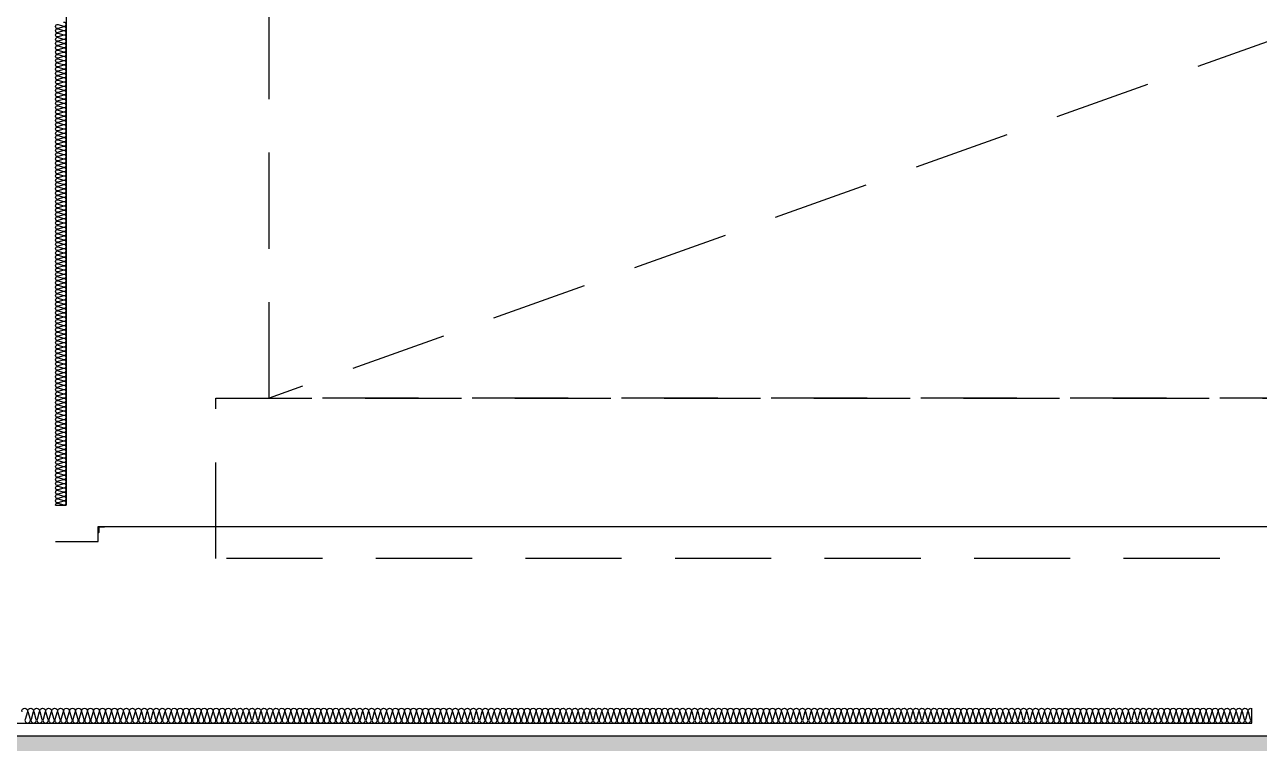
# Model space of a CAD drawing. Header units: millimetres. Extents: x 19868 to 801382, y -4805 to 85279.
# Drawn here: x 301844 to 307623, y 32914 to 36277 of the extents above; entities that cross this region are included whole.
import ezdxf

# ---------------------------------------------------------------- set-up
doc = ezdxf.new("R2010")
doc.units = ezdxf.units.MM
doc.header["$LTSCALE"] = 250
doc.linetypes.add('HID', pattern=[2.8, 1.8, -1])
for name, color, linetype in [('4fin', 4, 'Continuous'), ('A-ELE-8', 8, 'Continuous'), ('A-FIN', 6, 'Continuous'), ('A-FIN-무근', 7, 'Continuous'), ('A-버림CONC', 4, 'Continuous'), ('ISL', 251, 'Continuous'), ('TR', 7, 'Continuous'), ('지반', 254, 'Continuous')]:
    doc.layers.add(name, color=color, linetype=linetype)

# ---------------------------------------------------------------- blocks, each defined once
blk = doc.blocks.new('A$Cfc53eec5')
at = {"layer": 'A-ELE-8', "linetype": 'HID'}
blk.add_line((16100, 4600), (2100, -400), dxfattribs=at)
for points in [[(16100, 4600), (16100, -400), (2100, -400), (2100, 4600)], [(16350, -400), (16350, -1150), (1850, -1150), (1850, -400)]]:
    blk.add_lwpolyline(points, close=True, dxfattribs=at)
blk = doc.blocks.new('A$C1B416526')
at = {"layer": '4fin'}
blk.add_lwpolyline([(-30, 70, 0.164028), (-28.7, 67), (-3, 67), (-3, 41.2, 0.19024), (0, 40), (0, 70)], format="xyb", close=True, dxfattribs=at)
at = {"layer": 'A-FIN-무근'}
for p, q in [((0, 0), (0, 70)), ((200, 0), (0, 0))]:
    blk.add_line(p, q, dxfattribs=at)

msp = doc.modelspace()

# ---------------------------------------------------------------- hatches: boundary and pattern name
at = {"layer": '지반'}
h = msp.add_hatch(dxfattribs=at)
h.set_pattern_fill('EARTH', color=251, scale=70, angle=45)
h.paths.add_polyline_path([(230117.8, 33228.9), (230117.8, 23234.4), (380882.4, 23234.4), (380882.4, 34608.9), (372088.2, 34608.9), (372088.2, 34478.9), (372138.2, 34478.9), (372138.2, 34418.9), (371888.2, 34418.9), (371888.2, 34478.9), (371938.2, 34478.9), (371938.2, 34628.9), (369888.2, 34628.9), (369888.2, 33808.9), (369988.2, 33808.9), (369988.2, 33748.9), (369018.2, 33748.9), (369018.2, 33808.9), (369118.2, 33808.9), (369118.2, 34448.9), (368478.2, 34448.9), (368298.2, 34268.9), (366478.2, 34268.9), (366298.2, 34448.9), (365558.2, 34448.9), (365558.2, 33808.9), (365658.2, 33808.9), (365658.2, 33748.9), (364718.2, 33748.9), (364718.2, 33808.9), (364818.2, 33808.9), (364818.2, 34248.9), (359718.2, 34248.9), (359648.2, 34318.9), (332888.2, 34318.9), (332888.2, 33878.9), (332988.2, 33878.9), (332988.2, 33818.9), (332188.2, 33818.9), (332188.2, 33878.9), (332288.2, 33878.9), (332288.2, 34518.9), (331358.2, 34518.9), (331178.2, 34338.9), (329598.2, 34338.9), (329418.2, 34518.9), (328588.2, 34518.9), (328588.2, 33878.9), (328688.2, 33878.9), (328688.2, 33818.9), (327888.2, 33818.9), (327888.2, 33078.9), (327988.2, 33078.9), (327988.2, 33018.9), (327388.2, 33018.9), (327388.2, 33078.9), (327488.2, 33078.9), (327488.2, 33418.9), (324988.2, 33418.9), (324988.2, 32878.9), (325088.2, 32878.9), (325088.2, 32818.9), (324288.2, 32818.9), (324288.2, 32878.9), (324388.2, 32878.9), (324388.2, 33418.9), (320338.2, 33418.9), (319938.2, 33018.9), (307728.2, 33018.9), (307658.2, 32948.9), (300918.2, 32948.9), (300918.2, 33008.9), (301018.2, 33008.9), (301018.2, 33848.9), (301618.2, 33848.9), (301618.2, 34398.9), (298258.2, 34398.9), (298258.2, 33808.9), (298358.2, 33808.9), (298358.2, 33748.9), (297388.2, 33748.9), (297388.2, 33808.9), (297488.2, 33808.9), (297488.2, 34622.3), (297370.2, 34622.3), (297370.2, 34603.9), (297320.2, 34603.9), (297320.2, 34622.3), (297088.2, 34622.3), (297088.2, 34682.3), (297138.2, 34682.3), (297138.2, 34831.6), (294813.2, 34820.3), (292488.3, 34808.9), (280638.2, 34568.9), (268788.2, 34328.9), (245888.2, 34228.9), (237788.2, 33228.9)])

# ---------------------------------------------------------------- linework, layer by layer
at = {"layer": 'A-FIN'}
msp.add_line((302188.2, 33928.9), (324588.2, 33928.9), dxfattribs=at)
at = {"layer": 'A-버림CONC'}
msp.add_line((300918.2, 32948.9), (307658.2, 32948.9), dxfattribs=at)
at = {"layer": 'ISL'}
for p in [(302038.2, 41928.9), (301988.2, 34028.9)]:
    msp.add_line(p, (302038.2, 34028.9), dxfattribs=at)
for points in [[(301988.2, 34028.9, -0.00027), (301988.2, 34028.9, -0.509267), (302000.3, 34037.8), (302026.1, 34030.1, 1.372593), (302026.1, 34047.8), (302000.3, 34040.1, -0.509267), (301988.2, 34048.9, -0.509267), (302000.3, 34057.8), (302026.1, 34050.1, 1.372593), (302026.1, 34067.8), (302000.3, 34060.1, -0.509267), (301988.2, 34068.9, -0.509267), (302000.3, 34077.8), (302026.1, 34070.1, 1.372593), (302026.1, 34087.8), (302000.3, 34080.1, -0.509267), (301988.2, 34088.9, -0.509267), (302000.3, 34097.8), (302026.1, 34090.1, 1.372593), (302026.1, 34107.8), (302000.3, 34100.1, -0.509267), (301988.2, 34108.9, -0.509267), (302000.3, 34117.8), (302026.1, 34110.1, 1.372593), (302026.1, 34127.8), (302000.3, 34120.1, -0.509267), (301988.2, 34128.9, -0.509267), (302000.3, 34137.8), (302026.1, 34130.1, 1.372593), (302026.1, 34147.8), (302000.3, 34140.1, -0.509267), (301988.2, 34148.9, -0.509267), (302000.3, 34157.8), (302026.1, 34150.1, 1.372593), (302026.1, 34167.8), (302000.3, 34160.1, -0.509267), (301988.2, 34168.9, -0.509267), (302000.3, 34177.8), (302026.1, 34170.1, 1.372593), (302026.1, 34187.8), (302000.3, 34180.1, -0.509267), (301988.2, 34188.9, -0.509267), (302000.3, 34197.8), (302026.1, 34190.1, 1.372593), (302026.1, 34207.8), (302000.3, 34200.1, -0.509267), (301988.2, 34208.9, -0.509267), (302000.3, 34217.8), (302026.1, 34210.1, 1.372593), (302026.1, 34227.8), (302000.3, 34220.1, -0.509267), (301988.2, 34228.9, -0.509267), (302000.3, 34237.8), (302026.1, 34230.1, 1.372593), (302026.1, 34247.8), (302000.3, 34240.1, -0.509267), (301988.2, 34248.9, -0.509267), (302000.3, 34257.8), (302026.1, 34250.1, 1.372593), (302026.1, 34267.8), (302000.3, 34260.1, -0.509267), (301988.2, 34268.9, -0.509267), (302000.3, 34277.8), (302026.1, 34270.1, 1.372593), (302026.1, 34287.8), (302000.3, 34280.1, -0.509267), (301988.2, 34288.9, -0.509267), (302000.3, 34297.8), (302026.1, 34290.1, 1.372593), (302026.1, 34307.8), (302000.3, 34300.1, -0.509267), (301988.2, 34308.9, -0.509267), (302000.3, 34317.8), (302026.1, 34310.1, 1.372593), (302026.1, 34327.8), (302000.3, 34320.1, -0.509267), (301988.2, 34328.9, -0.509267), (302000.3, 34337.8), (302026.1, 34330.1, 1.372593), (302026.1, 34347.8), (302000.3, 34340.1, -0.509267), (301988.2, 34348.9, -0.509267), (302000.3, 34357.8), (302026.1, 34350.1, 1.372593), (302026.1, 34367.8), (302000.3, 34360.1, -0.509267), (301988.2, 34368.9, -0.509267), (302000.3, 34377.8), (302026.1, 34370.1, 1.372593), (302026.1, 34387.8), (302000.3, 34380.1, -0.509267), (301988.2, 34388.9, -0.509267), (302000.3, 34397.8), (302026.1, 34390.1, 1.372593), (302026.1, 34407.8), (302000.3, 34400.1, -0.509267), (301988.2, 34408.9, -0.509267), (302000.3, 34417.8), (302026.1, 34410.1, 1.372593), (302026.1, 34427.8), (302000.3, 34420.1, -0.509267), (301988.2, 34428.9, -0.509267), (302000.3, 34437.8), (302026.1, 34430.1, 1.372593), (302026.1, 34447.8), (302000.3, 34440.1, -0.509267), (301988.2, 34448.9, -0.509267), (302000.3, 34457.8), (302026.1, 34450.1, 1.372593), (302026.1, 34467.8), (302000.3, 34460.1, -0.509267), (301988.2, 34468.9, -0.509267), (302000.3, 34477.8), (302026.1, 34470.1, 1.372593), (302026.1, 34487.8), (302000.3, 34480.1, -0.509267), (301988.2, 34488.9, -0.509267), (302000.3, 34497.8), (302026.1, 34490.1, 1.372593), (302026.1, 34507.8), (302000.3, 34500.1, -0.509267), (301988.2, 34508.9, -0.509267), (302000.3, 34517.8), (302026.1, 34510.1, 1.372593), (302026.1, 34527.8), (302000.3, 34520.1, -0.509267), (301988.2, 34528.9, -0.509267), (302000.3, 34537.8), (302026.1, 34530.1, 1.372593), (302026.1, 34547.8), (302000.3, 34540.1, -0.509267), (301988.2, 34548.9, -0.509267), (302000.3, 34557.8), (302026.1, 34550.1, 1.372593), (302026.1, 34567.8), (302000.3, 34560.1, -0.509267), (301988.2, 34568.9, -0.509267), (302000.3, 34577.8), (302026.1, 34570.1, 1.372593), (302026.1, 34587.8), (302000.3, 34580.1, -0.509267), (301988.2, 34588.9, -0.509267), (302000.3, 34597.8), (302026.1, 34590.1, 1.372593), (302026.1, 34607.8), (302000.3, 34600.1, -0.509267), (301988.2, 34608.9, -0.509267), (302000.3, 34617.8), (302026.1, 34610.1, 1.372593), (302026.1, 34627.8), (302000.3, 34620.1, -0.509267), (301988.2, 34628.9, -0.509267), (302000.3, 34637.8), (302026.1, 34630.1, 1.372593), (302026.1, 34647.8), (302000.3, 34640.1, -0.509267), (301988.2, 34648.9, -0.509267), (302000.3, 34657.8), (302026.1, 34650.1, 1.372593), (302026.1, 34667.8), (302000.3, 34660.1, -0.509267), (301988.2, 34668.9, -0.509267), (302000.3, 34677.8), (302026.1, 34670.1, 1.372593), (302026.1, 34687.8), (302000.3, 34680.1, -0.509267), (301988.2, 34688.9, -0.509267), (302000.3, 34697.8), (302026.1, 34690.1, 1.372593), (302026.1, 34707.8), (302000.3, 34700.1, -0.509267), (301988.2, 34708.9, -0.509267), (302000.3, 34717.8), (302026.1, 34710.1, 1.372593), (302026.1, 34727.8), (302000.3, 34720.1, -0.509267), (301988.2, 34728.9, -0.509267), (302000.3, 34737.8), (302026.1, 34730.1, 1.372593), (302026.1, 34747.8), (302000.3, 34740.1, -0.509267), (301988.2, 34748.9, -0.509267), (302000.3, 34757.8), (302026.1, 34750.1, 1.372593), (302026.1, 34767.8), (302000.3, 34760.1, -0.509267), (301988.2, 34768.9, -0.509267), (302000.3, 34777.8), (302026.1, 34770.1, 1.372593), (302026.1, 34787.8), (302000.3, 34780.1, -0.509267), (301988.2, 34788.9, -0.509267), (302000.3, 34797.8), (302026.1, 34790.1, 1.372593), (302026.1, 34807.8), (302000.3, 34800.1, -0.509267), (301988.2, 34808.9, -0.509267), (302000.3, 34817.8), (302026.1, 34810.1, 1.372593), (302026.1, 34827.8), (302000.3, 34820.1, -0.509267), (301988.2, 34828.9, -0.509267), (302000.3, 34837.8), (302026.1, 34830.1, 1.372593), (302026.1, 34847.8), (302000.3, 34840.1, -0.509267), (301988.2, 34848.9, -0.509267), (302000.3, 34857.8), (302026.1, 34850.1, 1.372593), (302026.1, 34867.8), (302000.3, 34860.1, -0.509267), (301988.2, 34868.9, -0.509267), (302000.3, 34877.8), (302026.1, 34870.1, 1.372593), (302026.1, 34887.8), (302000.3, 34880.1, -0.509267), (301988.2, 34888.9, -0.509267), (302000.3, 34897.8), (302026.1, 34890.1, 1.372593), (302026.1, 34907.8), (302000.3, 34900.1, -0.509267), (301988.2, 34908.9, -0.509267), (302000.3, 34917.8), (302026.1, 34910.1, 1.372593), (302026.1, 34927.8), (302000.3, 34920.1, -0.509267), (301988.2, 34928.9, -0.509267), (302000.3, 34937.8), (302026.1, 34930.1, 1.372593), (302026.1, 34947.8), (302000.3, 34940.1, -0.509267), (301988.2, 34948.9, -0.509267), (302000.3, 34957.8), (302026.1, 34950.1, 1.372593), (302026.1, 34967.8), (302000.3, 34960.1, -0.509267), (301988.2, 34968.9, -0.509267), (302000.3, 34977.8), (302026.1, 34970.1, 1.372593), (302026.1, 34987.8), (302000.3, 34980.1, -0.509267), (301988.2, 34988.9, -0.509267), (302000.3, 34997.8), (302026.1, 34990.1, 1.372593), (302026.1, 35007.8), (302000.3, 35000.1, -0.509267), (301988.2, 35008.9, -0.509267), (302000.3, 35017.8), (302026.1, 35010.1, 1.372593), (302026.1, 35027.8), (302000.3, 35020.1, -0.509267), (301988.2, 35028.9, -0.509267), (302000.3, 35037.8), (302026.1, 35030.1, 1.372593), (302026.1, 35047.8), (302000.3, 35040.1, -0.509267), (301988.2, 35048.9, -0.509267), (302000.3, 35057.8), (302026.1, 35050.1, 1.372593), (302026.1, 35067.8), (302000.3, 35060.1, -0.509267), (301988.2, 35068.9, -0.509267), (302000.3, 35077.8), (302026.1, 35070.1, 1.372593), (302026.1, 35087.8), (302000.3, 35080.1, -0.509267), (301988.2, 35088.9, -0.509267), (302000.3, 35097.8), (302026.1, 35090.1, 1.372593), (302026.1, 35107.8), (302000.3, 35100.1, -0.509267), (301988.2, 35108.9, -0.509267), (302000.3, 35117.8), (302026.1, 35110.1, 1.372593), (302026.1, 35127.8), (302000.3, 35120.1, -0.509267), (301988.2, 35128.9, -0.509267), (302000.3, 35137.8), (302026.1, 35130.1, 1.372593), (302026.1, 35147.8), (302000.3, 35140.1, -0.509267), (301988.2, 35148.9, -0.509267), (302000.3, 35157.8), (302026.1, 35150.1, 1.372593), (302026.1, 35167.8), (302000.3, 35160.1, -0.509267), (301988.2, 35168.9, -0.509267), (302000.3, 35177.8), (302026.1, 35170.1, 1.372593), (302026.1, 35187.8), (302000.3, 35180.1, -0.509267), (301988.2, 35188.9, -0.509267), (302000.3, 35197.8), (302026.1, 35190.1, 1.372593), (302026.1, 35207.8), (302000.3, 35200.1, -0.509267), (301988.2, 35208.9, -0.509267), (302000.3, 35217.8), (302026.1, 35210.1, 1.372593), (302026.1, 35227.8), (302000.3, 35220.1, -0.509267), (301988.2, 35228.9, -0.509267), (302000.3, 35237.8), (302026.1, 35230.1, 1.372593), (302026.1, 35247.8), (302000.3, 35240.1, -0.509267), (301988.2, 35248.9, -0.509267), (302000.3, 35257.8), (302026.1, 35250.1, 1.372593), (302026.1, 35267.8), (302000.3, 35260.1, -0.509267), (301988.2, 35268.9, -0.509267), (302000.3, 35277.8), (302026.1, 35270.1, 1.372593), (302026.1, 35287.8), (302000.3, 35280.1, -0.509267), (301988.2, 35288.9, -0.509267), (302000.3, 35297.8), (302026.1, 35290.1, 1.372593), (302026.1, 35307.8), (302000.3, 35300.1, -0.509267), (301988.2, 35308.9, -0.509267), (302000.3, 35317.8), (302026.1, 35310.1, 1.372593), (302026.1, 35327.8), (302000.3, 35320.1, -0.509267), (301988.2, 35328.9, -0.509267), (302000.3, 35337.8), (302026.1, 35330.1, 1.372593), (302026.1, 35347.8), (302000.3, 35340.1, -0.509267), (301988.2, 35348.9, -0.509267), (302000.3, 35357.8), (302026.1, 35350.1, 1.372593), (302026.1, 35367.8), (302000.3, 35360.1, -0.509267), (301988.2, 35368.9, -0.509267), (302000.3, 35377.8), (302026.1, 35370.1, 1.372593), (302026.1, 35387.8), (302000.3, 35380.1, -0.509267), (301988.2, 35388.9, -0.509267), (302000.3, 35397.8), (302026.1, 35390.1, 1.372593), (302026.1, 35407.8), (302000.3, 35400.1, -0.509267), (301988.2, 35408.9, -0.509267), (302000.3, 35417.8), (302026.1, 35410.1, 1.372593), (302026.1, 35427.8), (302000.3, 35420.1, -0.509267), (301988.2, 35428.9, -0.509267), (302000.3, 35437.8), (302026.1, 35430.1, 1.372593), (302026.1, 35447.8), (302000.3, 35440.1, -0.509267), (301988.2, 35448.9, -0.509267), (302000.3, 35457.8), (302026.1, 35450.1, 1.372593), (302026.1, 35467.8), (302000.3, 35460.1, -0.509267), (301988.2, 35468.9, -0.509267), (302000.3, 35477.8), (302026.1, 35470.1, 1.372593), (302026.1, 35487.8), (302000.3, 35480.1, -0.509267), (301988.2, 35488.9, -0.509267), (302000.3, 35497.8), (302026.1, 35490.1, 1.372593), (302026.1, 35507.8), (302000.3, 35500.1, -0.509267), (301988.2, 35508.9, -0.509267), (302000.3, 35517.8), (302026.1, 35510.1, 1.372593), (302026.1, 35527.8), (302000.3, 35520.1, -0.509267), (301988.2, 35528.9, -0.509267), (302000.3, 35537.8), (302026.1, 35530.1, 1.372593), (302026.1, 35547.8), (302000.3, 35540.1, -0.509267), (301988.2, 35548.9, -0.509267), (302000.3, 35557.8), (302026.1, 35550.1, 1.372593), (302026.1, 35567.8), (302000.3, 35560.1, -0.509267), (301988.2, 35568.9, -0.509267), (302000.3, 35577.8), (302026.1, 35570.1, 1.372593), (302026.1, 35587.8), (302000.3, 35580.1, -0.509267), (301988.2, 35588.9, -0.509267), (302000.3, 35597.8), (302026.1, 35590.1, 1.372593), (302026.1, 35607.8), (302000.3, 35600.1, -0.509267), (301988.2, 35608.9, -0.509267), (302000.3, 35617.8), (302026.1, 35610.1, 1.372593), (302026.1, 35627.8), (302000.3, 35620.1, -0.509267), (301988.2, 35628.9, -0.509267), (302000.3, 35637.8), (302026.1, 35630.1, 1.372593), (302026.1, 35647.8), (302000.3, 35640.1, -0.509267), (301988.2, 35648.9, -0.509267), (302000.3, 35657.8), (302026.1, 35650.1, 1.372593), (302026.1, 35667.8), (302000.3, 35660.1, -0.509267), (301988.2, 35668.9, -0.509267), (302000.3, 35677.8), (302026.1, 35670.1, 1.372593), (302026.1, 35687.8), (302000.3, 35680.1, -0.509267), (301988.2, 35688.9, -0.509267), (302000.3, 35697.8), (302026.1, 35690.1, 1.372593), (302026.1, 35707.8), (302000.3, 35700.1, -0.509267), (301988.2, 35708.9, -0.509267), (302000.3, 35717.8), (302026.1, 35710.1, 1.372593), (302026.1, 35727.8), (302000.3, 35720.1, -0.509267), (301988.2, 35728.9, -0.509267), (302000.3, 35737.8), (302026.1, 35730.1, 1.372593), (302026.1, 35747.8), (302000.3, 35740.1, -0.509267), (301988.2, 35748.9, -0.509267), (302000.3, 35757.8), (302026.1, 35750.1, 1.372593), (302026.1, 35767.8), (302000.3, 35760.1, -0.509267), (301988.2, 35768.9, -0.509267), (302000.3, 35777.8), (302026.1, 35770.1, 1.372593), (302026.1, 35787.8), (302000.3, 35780.1, -0.509267), (301988.2, 35788.9, -0.509267), (302000.3, 35797.8), (302026.1, 35790.1, 1.372593), (302026.1, 35807.8), (302000.3, 35800.1, -0.509267), (301988.2, 35808.9, -0.509267), (302000.3, 35817.8), (302026.1, 35810.1, 1.372593), (302026.1, 35827.8), (302000.3, 35820.1, -0.509267), (301988.2, 35828.9, -0.509267), (302000.3, 35837.8), (302026.1, 35830.1, 1.372593), (302026.1, 35847.8), (302000.3, 35840.1, -0.509267), (301988.2, 35848.9, -0.509267), (302000.3, 35857.8), (302026.1, 35850.1, 1.372593), (302026.1, 35867.8), (302000.3, 35860.1, -0.509267), (301988.2, 35868.9, -0.509267), (302000.3, 35877.8), (302026.1, 35870.1, 1.372593), (302026.1, 35887.8), (302000.3, 35880.1, -0.509267), (301988.2, 35888.9, -0.509267), (302000.3, 35897.8), (302026.1, 35890.1, 1.372593), (302026.1, 35907.8), (302000.3, 35900.1, -0.509267), (301988.2, 35908.9, -0.509267), (302000.3, 35917.8), (302026.1, 35910.1, 1.372593), (302026.1, 35927.8), (302000.3, 35920.1, -0.509267), (301988.2, 35928.9, -0.509267), (302000.3, 35937.8), (302026.1, 35930.1, 1.372593), (302026.1, 35947.8), (302000.3, 35940.1, -0.509267), (301988.2, 35948.9, -0.509267), (302000.3, 35957.8), (302026.1, 35950.1, 1.372593), (302026.1, 35967.8), (302000.3, 35960.1, -0.509267), (301988.2, 35968.9, -0.509267), (302000.3, 35977.8), (302026.1, 35970.1, 1.372593), (302026.1, 35987.8), (302000.3, 35980.1, -0.509267), (301988.2, 35988.9, -0.509267), (302000.3, 35997.8), (302026.1, 35990.1, 1.372593), (302026.1, 36007.8), (302000.3, 36000.1, -0.509267), (301988.2, 36008.9, -0.509267), (302000.3, 36017.8), (302026.1, 36010.1, 1.372593), (302026.1, 36027.8), (302000.3, 36020.1, -0.509267), (301988.2, 36028.9, -0.509267), (302000.3, 36037.8), (302026.1, 36030.1, 1.372593), (302026.1, 36047.8), (302000.3, 36040.1, -0.509267), (301988.2, 36048.9, -0.509267), (302000.3, 36057.8), (302026.1, 36050.1, 1.372593), (302026.1, 36067.8), (302000.3, 36060.1, -0.509267), (301988.2, 36068.9, -0.509267), (302000.3, 36077.8), (302026.1, 36070.1, 1.372593), (302026.1, 36087.8), (302000.3, 36080.1, -0.509267), (301988.2, 36088.9, -0.509267), (302000.3, 36097.8), (302026.1, 36090.1, 1.372593), (302026.1, 36107.8), (302000.3, 36100.1, -0.509267), (301988.2, 36108.9, -0.509267), (302000.3, 36117.8), (302026.1, 36110.1, 1.372593), (302026.1, 36127.8), (302000.3, 36120.1, -0.509267), (301988.2, 36128.9, -0.509267), (302000.3, 36137.8), (302026.1, 36130.1, 1.372593), (302026.1, 36147.8), (302000.3, 36140.1, -0.509267), (301988.2, 36148.9, -0.509267), (302000.3, 36157.8), (302026.1, 36150.1, 1.372593), (302026.1, 36167.8), (302000.3, 36160.1, -0.509267), (301988.2, 36168.9, -0.509267), (302000.3, 36177.8), (302026.1, 36170.1, 1.372593), (302026.1, 36187.8), (302000.3, 36180.1, -0.509267), (301988.2, 36188.9, -0.509267), (302000.3, 36197.8), (302026.1, 36190.1, 1.372593), (302026.1, 36207.8), (302000.3, 36200.1, -0.509267), (301988.2, 36208.9, -0.509267), (302000.3, 36217.8), (302026.1, 36210.1, 1.372593), (302026.1, 36227.8), (302000.3, 36220.1, -0.509267), (301988.2, 36228.9, -0.509267), (302000.3, 36237.8), (302026.1, 36230.1, 1.372593), (302026.1, 36247.8), (302000.3, 36240.1, -0.509267), (301988.2, 36248.9, -0.509267), (302000.3, 36257.8), (302026.1, 36250.1, 1.372593), (302026.1, 36267.8), (302000.3, 36260.1, -0.509267), (301988.2, 36268.9, -0.509267), (302000.3, 36277.8), (302026.1, 36270.1, 1.372593), (302026.1, 36287.8)], [(301831.9, 33062, -0.509267), (301844.2, 33078.9, -0.509267), (301856.6, 33062), (301845.9, 33025.9, 1.372593), (301870.6, 33025.9), (301859.9, 33062, -0.509267), (301872.2, 33078.9, -0.509267), (301884.6, 33062), (301873.9, 33025.9, 1.372593), (301898.6, 33025.9), (301887.9, 33062, -0.509267), (301900.2, 33078.9, -0.509267), (301912.6, 33062), (301901.9, 33025.9, 1.372593), (301926.6, 33025.9), (301915.9, 33062, -0.509267), (301928.2, 33078.9, -0.509267), (301940.6, 33062), (301929.9, 33025.9, 1.372593), (301954.6, 33025.9), (301943.9, 33062, -0.509267), (301956.2, 33078.9, -0.509267), (301968.6, 33062), (301957.9, 33025.9, 1.372593), (301982.6, 33025.9), (301971.9, 33062, -0.509267), (301984.2, 33078.9, -0.509267), (301996.6, 33062), (301985.9, 33025.9, 1.372593), (302010.6, 33025.9), (301999.9, 33062, -0.509267), (302012.2, 33078.9, -0.509267), (302024.6, 33062), (302013.9, 33025.9, 1.372593), (302038.6, 33025.9), (302027.9, 33062, -0.509267), (302040.2, 33078.9, -0.509267), (302052.6, 33062), (302041.9, 33025.9, 1.372593), (302066.6, 33025.9), (302055.9, 33062, -0.509267), (302068.2, 33078.9, -0.509267), (302080.6, 33062), (302069.9, 33025.9, 1.372593), (302094.6, 33025.9), (302083.9, 33062, -0.509267), (302096.2, 33078.9, -0.509267), (302108.6, 33062), (302097.9, 33025.9, 1.372593), (302122.6, 33025.9), (302111.9, 33062, -0.509267), (302124.2, 33078.9, -0.509267), (302136.6, 33062), (302125.9, 33025.9, 1.372593), (302150.6, 33025.9), (302139.9, 33062, -0.509267), (302152.2, 33078.9, -0.509267), (302164.6, 33062), (302153.9, 33025.9, 1.372593), (302178.6, 33025.9), (302167.9, 33062, -0.509267), (302180.2, 33078.9, -0.509267), (302192.6, 33062), (302181.9, 33025.9, 1.372593), (302206.6, 33025.9), (302195.9, 33062, -0.509267), (302208.2, 33078.9, -0.509267), (302220.6, 33062), (302209.9, 33025.9, 1.372593), (302234.6, 33025.9), (302223.9, 33062, -0.509267), (302236.2, 33078.9, -0.509267), (302248.6, 33062), (302237.9, 33025.9, 1.372593), (302262.6, 33025.9), (302251.9, 33062, -0.509267), (302264.2, 33078.9, -0.509267), (302276.6, 33062), (302265.9, 33025.9, 1.372593), (302290.6, 33025.9), (302279.9, 33062, -0.509267), (302292.2, 33078.9, -0.509267), (302304.6, 33062), (302293.9, 33025.9, 1.372593), (302318.6, 33025.9), (302307.9, 33062, -0.509267), (302320.2, 33078.9, -0.509267), (302332.6, 33062), (302321.9, 33025.9, 1.372593), (302346.6, 33025.9), (302335.9, 33062, -0.509267), (302348.2, 33078.9, -0.509267), (302360.6, 33062), (302349.9, 33025.9, 1.372593), (302374.6, 33025.9), (302363.9, 33062, -0.509267), (302376.2, 33078.9, -0.509267), (302388.6, 33062), (302377.9, 33025.9, 1.372593), (302402.6, 33025.9), (302391.9, 33062, -0.509267), (302404.2, 33078.9, -0.509267), (302416.6, 33062), (302405.9, 33025.9, 1.372593), (302430.6, 33025.9), (302419.9, 33062, -0.509267), (302432.2, 33078.9, -0.509267), (302444.6, 33062), (302433.9, 33025.9, 1.372593), (302458.6, 33025.9), (302447.9, 33062, -0.509267), (302460.2, 33078.9, -0.509267), (302472.6, 33062), (302461.9, 33025.9, 1.372593), (302486.6, 33025.9), (302475.9, 33062, -0.509267), (302488.2, 33078.9, -0.509267), (302500.6, 33062), (302489.9, 33025.9, 1.372593), (302514.6, 33025.9), (302503.9, 33062, -0.509267), (302516.2, 33078.9, -0.509267), (302528.6, 33062), (302517.9, 33025.9, 1.372593), (302542.6, 33025.9), (302531.9, 33062, -0.509267), (302544.2, 33078.9, -0.509267), (302556.6, 33062), (302545.9, 33025.9, 1.372593), (302570.6, 33025.9), (302559.9, 33062, -0.509267), (302572.2, 33078.9, -0.509267), (302584.6, 33062), (302573.9, 33025.9, 1.372593), (302598.6, 33025.9), (302587.9, 33062, -0.509267), (302600.2, 33078.9, -0.509267), (302612.6, 33062), (302601.9, 33025.9, 1.372593), (302626.6, 33025.9), (302615.9, 33062, -0.509267), (302628.2, 33078.9, -0.509267), (302640.6, 33062), (302629.9, 33025.9, 1.372593), (302654.6, 33025.9), (302643.9, 33062, -0.509267), (302656.2, 33078.9, -0.509267), (302668.6, 33062), (302657.9, 33025.9, 1.372593), (302682.6, 33025.9), (302671.9, 33062, -0.509267), (302684.2, 33078.9, -0.509267), (302696.6, 33062), (302685.9, 33025.9, 1.372593), (302710.6, 33025.9), (302699.9, 33062, -0.509267), (302712.2, 33078.9, -0.509267), (302724.6, 33062), (302713.9, 33025.9, 1.372593), (302738.6, 33025.9), (302727.9, 33062, -0.509267), (302740.2, 33078.9, -0.509267), (302752.6, 33062), (302741.9, 33025.9, 1.372593), (302766.6, 33025.9), (302755.9, 33062, -0.509267), (302768.2, 33078.9, -0.509267), (302780.6, 33062), (302769.9, 33025.9, 1.372593), (302794.6, 33025.9), (302783.9, 33062, -0.509267), (302796.2, 33078.9, -0.509267), (302808.6, 33062), (302797.9, 33025.9, 1.372593), (302822.6, 33025.9), (302811.9, 33062, -0.509267), (302824.2, 33078.9, -0.509267), (302836.6, 33062), (302825.9, 33025.9, 1.372593), (302850.6, 33025.9), (302839.9, 33062, -0.509267), (302852.2, 33078.9, -0.509267), (302864.6, 33062), (302853.9, 33025.9, 1.372593), (302878.6, 33025.9), (302867.9, 33062, -0.509267), (302880.2, 33078.9, -0.509267), (302892.6, 33062), (302881.9, 33025.9, 1.372593), (302906.6, 33025.9), (302895.9, 33062, -0.509267), (302908.2, 33078.9, -0.509267), (302920.6, 33062), (302909.9, 33025.9, 1.372593), (302934.6, 33025.9), (302923.9, 33062, -0.509267), (302936.2, 33078.9, -0.509267), (302948.6, 33062), (302937.9, 33025.9, 1.372593), (302962.6, 33025.9), (302951.9, 33062, -0.509267), (302964.2, 33078.9, -0.509267), (302976.6, 33062), (302965.9, 33025.9, 1.372593), (302990.6, 33025.9), (302979.9, 33062, -0.509267), (302992.2, 33078.9, -0.509267), (303004.6, 33062), (302993.9, 33025.9, 1.372593), (303018.6, 33025.9), (303007.9, 33062, -0.509267), (303020.2, 33078.9, -0.509267), (303032.6, 33062), (303021.9, 33025.9, 1.372593), (303046.6, 33025.9), (303035.9, 33062, -0.509267), (303048.2, 33078.9, -0.509267), (303060.6, 33062), (303049.9, 33025.9, 1.372593), (303074.6, 33025.9), (303063.9, 33062, -0.509267), (303076.2, 33078.9, -0.509267), (303088.6, 33062), (303077.9, 33025.9, 1.372593), (303102.6, 33025.9), (303091.9, 33062, -0.509267), (303104.2, 33078.9, -0.509267), (303116.6, 33062), (303105.9, 33025.9, 1.372593), (303130.6, 33025.9), (303119.9, 33062, -0.509267), (303132.2, 33078.9, -0.509267), (303144.6, 33062), (303133.9, 33025.9, 1.372593), (303158.6, 33025.9), (303147.9, 33062, -0.509267), (303160.2, 33078.9, -0.509267), (303172.6, 33062), (303161.9, 33025.9, 1.372593), (303186.6, 33025.9), (303175.9, 33062, -0.509267), (303188.2, 33078.9, -0.509267), (303200.6, 33062), (303189.9, 33025.9, 1.372593), (303214.6, 33025.9), (303203.9, 33062, -0.509267), (303216.2, 33078.9, -0.509267), (303228.6, 33062), (303217.9, 33025.9, 1.372593), (303242.6, 33025.9), (303231.9, 33062, -0.509267), (303244.2, 33078.9, -0.509267), (303256.6, 33062), (303245.9, 33025.9, 1.372593), (303270.6, 33025.9), (303259.9, 33062, -0.509267), (303272.2, 33078.9, -0.509267), (303284.6, 33062), (303273.9, 33025.9, 1.372593), (303298.6, 33025.9), (303287.9, 33062, -0.509267), (303300.2, 33078.9, -0.509267), (303312.6, 33062), (303301.9, 33025.9, 1.372593), (303326.6, 33025.9), (303315.9, 33062, -0.509267), (303328.2, 33078.9, -0.509267), (303340.6, 33062), (303329.9, 33025.9, 1.372593), (303354.6, 33025.9), (303343.9, 33062, -0.509267), (303356.2, 33078.9, -0.509267), (303368.6, 33062), (303357.9, 33025.9, 1.372593), (303382.6, 33025.9), (303371.9, 33062, -0.509267), (303384.2, 33078.9, -0.509267), (303396.6, 33062), (303385.9, 33025.9, 1.372593), (303410.6, 33025.9), (303399.9, 33062, -0.509267), (303412.2, 33078.9, -0.509267), (303424.6, 33062), (303413.9, 33025.9, 1.372593), (303438.6, 33025.9), (303427.9, 33062, -0.509267), (303440.2, 33078.9, -0.509267), (303452.6, 33062), (303441.9, 33025.9, 1.372593), (303466.6, 33025.9), (303455.9, 33062, -0.509267), (303468.2, 33078.9, -0.509267), (303480.6, 33062), (303469.9, 33025.9, 1.372593), (303494.6, 33025.9), (303483.9, 33062, -0.509267), (303496.2, 33078.9, -0.509267), (303508.6, 33062), (303497.9, 33025.9, 1.372593), (303522.6, 33025.9), (303511.9, 33062, -0.509267), (303524.2, 33078.9, -0.509267), (303536.6, 33062), (303525.9, 33025.9, 1.372593), (303550.6, 33025.9), (303539.9, 33062, -0.509267), (303552.2, 33078.9, -0.509267), (303564.6, 33062), (303553.9, 33025.9, 1.372593), (303578.6, 33025.9), (303567.9, 33062, -0.509267), (303580.2, 33078.9, -0.509267), (303592.6, 33062), (303581.9, 33025.9, 1.372593), (303606.6, 33025.9), (303595.9, 33062, -0.509267), (303608.2, 33078.9, -0.509267), (303620.6, 33062), (303609.9, 33025.9, 1.372593), (303634.6, 33025.9), (303623.9, 33062, -0.509267), (303636.2, 33078.9, -0.509267), (303648.6, 33062), (303637.9, 33025.9, 1.372593), (303662.6, 33025.9), (303651.9, 33062, -0.509267), (303664.2, 33078.9, -0.509267), (303676.6, 33062), (303665.9, 33025.9, 1.372593), (303690.6, 33025.9), (303679.9, 33062, -0.509267), (303692.2, 33078.9, -0.509267), (303704.6, 33062), (303693.9, 33025.9, 1.372593), (303718.6, 33025.9), (303707.9, 33062, -0.509267), (303720.2, 33078.9, -0.509267), (303732.6, 33062), (303721.9, 33025.9, 1.372593), (303746.6, 33025.9), (303735.9, 33062, -0.509267), (303748.2, 33078.9, -0.509267), (303760.6, 33062), (303749.9, 33025.9, 1.372593), (303774.6, 33025.9), (303763.9, 33062, -0.509267), (303776.2, 33078.9, -0.509267), (303788.6, 33062), (303777.9, 33025.9, 1.372593), (303802.6, 33025.9), (303791.9, 33062, -0.509267), (303804.2, 33078.9, -0.509267), (303816.6, 33062), (303805.9, 33025.9, 1.372593), (303830.6, 33025.9), (303819.9, 33062, -0.509267), (303832.2, 33078.9, -0.509267), (303844.6, 33062), (303833.9, 33025.9, 1.372593), (303858.6, 33025.9), (303847.9, 33062, -0.509267), (303860.2, 33078.9, -0.509267), (303872.6, 33062), (303861.9, 33025.9, 1.372593), (303886.6, 33025.9), (303875.9, 33062, -0.509267), (303888.2, 33078.9, -0.509267), (303900.6, 33062), (303889.9, 33025.9, 1.372593), (303914.6, 33025.9), (303903.9, 33062, -0.509267), (303916.2, 33078.9, -0.509267), (303928.6, 33062), (303917.9, 33025.9, 1.372593), (303942.6, 33025.9), (303931.9, 33062, -0.509267), (303944.2, 33078.9, -0.509267), (303956.6, 33062), (303945.9, 33025.9, 1.372593), (303970.6, 33025.9), (303959.9, 33062, -0.509267), (303972.2, 33078.9, -0.509267), (303984.6, 33062), (303973.9, 33025.9, 1.372593), (303998.6, 33025.9), (303987.9, 33062, -0.509267), (304000.2, 33078.9, -0.509267), (304012.6, 33062), (304001.9, 33025.9, 1.372593), (304026.6, 33025.9), (304015.9, 33062, -0.509267), (304028.2, 33078.9, -0.509267), (304040.6, 33062), (304029.9, 33025.9, 1.372593), (304054.6, 33025.9), (304043.9, 33062, -0.509267), (304056.2, 33078.9, -0.509267), (304068.6, 33062), (304057.9, 33025.9, 1.372593), (304082.6, 33025.9), (304071.9, 33062, -0.509267), (304084.2, 33078.9, -0.509267), (304096.6, 33062), (304085.9, 33025.9, 1.372593), (304110.6, 33025.9), (304099.9, 33062, -0.509267), (304112.2, 33078.9, -0.509267), (304124.6, 33062), (304113.9, 33025.9, 1.372593), (304138.6, 33025.9), (304127.9, 33062, -0.509267), (304140.2, 33078.9, -0.509267), (304152.6, 33062), (304141.9, 33025.9, 1.372593), (304166.6, 33025.9), (304155.9, 33062, -0.509267), (304168.2, 33078.9, -0.509267), (304180.6, 33062), (304169.9, 33025.9, 1.372593), (304194.6, 33025.9), (304183.9, 33062, -0.509267), (304196.2, 33078.9, -0.509267), (304208.6, 33062), (304197.9, 33025.9, 1.372593), (304222.6, 33025.9), (304211.9, 33062, -0.509267), (304224.2, 33078.9, -0.509267), (304236.6, 33062), (304225.9, 33025.9, 1.372593), (304250.6, 33025.9), (304239.9, 33062, -0.509267), (304252.2, 33078.9, -0.509267), (304264.6, 33062), (304253.9, 33025.9, 1.372593), (304278.6, 33025.9), (304267.9, 33062, -0.509267), (304280.2, 33078.9, -0.509267), (304292.6, 33062), (304281.9, 33025.9, 1.372593), (304306.6, 33025.9), (304295.9, 33062, -0.509267), (304308.2, 33078.9, -0.509267), (304320.6, 33062), (304309.9, 33025.9, 1.372593), (304334.6, 33025.9), (304323.9, 33062, -0.509267), (304336.2, 33078.9, -0.509267), (304348.6, 33062), (304337.9, 33025.9, 1.372593), (304362.6, 33025.9), (304351.9, 33062, -0.509267), (304364.2, 33078.9, -0.509267), (304376.6, 33062), (304365.9, 33025.9, 1.372593), (304390.6, 33025.9), (304379.9, 33062, -0.509267), (304392.2, 33078.9, -0.509267), (304404.6, 33062), (304393.9, 33025.9, 1.372593), (304418.6, 33025.9), (304407.9, 33062, -0.509267), (304420.2, 33078.9, -0.509267), (304432.6, 33062), (304421.9, 33025.9, 1.372593), (304446.6, 33025.9), (304435.9, 33062, -0.509267), (304448.2, 33078.9, -0.509267), (304460.6, 33062), (304449.9, 33025.9, 1.372593), (304474.6, 33025.9), (304463.9, 33062, -0.509267), (304476.2, 33078.9, -0.509267), (304488.6, 33062), (304477.9, 33025.9, 1.372593), (304502.6, 33025.9), (304491.9, 33062, -0.509267), (304504.2, 33078.9, -0.509267), (304516.6, 33062), (304505.9, 33025.9, 1.372593), (304530.6, 33025.9), (304519.9, 33062, -0.509267), (304532.2, 33078.9, -0.509267), (304544.6, 33062), (304533.9, 33025.9, 1.372593), (304558.6, 33025.9), (304547.9, 33062, -0.509267), (304560.2, 33078.9, -0.509267), (304572.6, 33062), (304561.9, 33025.9, 1.372593), (304586.6, 33025.9), (304575.9, 33062, -0.509267), (304588.2, 33078.9, -0.509267), (304600.6, 33062), (304589.9, 33025.9, 1.372593), (304614.6, 33025.9), (304603.9, 33062, -0.509267), (304616.2, 33078.9, -0.509267), (304628.6, 33062), (304617.9, 33025.9, 1.372593), (304642.6, 33025.9), (304631.9, 33062, -0.509267), (304644.2, 33078.9, -0.509267), (304656.6, 33062), (304645.9, 33025.9, 1.372593), (304670.6, 33025.9), (304659.9, 33062, -0.509267), (304672.2, 33078.9, -0.509267), (304684.6, 33062), (304673.9, 33025.9, 1.372593), (304698.6, 33025.9), (304687.9, 33062, -0.509267), (304700.2, 33078.9, -0.509267), (304712.6, 33062), (304701.9, 33025.9, 1.372593), (304726.6, 33025.9), (304715.9, 33062, -0.509267), (304728.2, 33078.9, -0.509267), (304740.6, 33062), (304729.9, 33025.9, 1.372593), (304754.6, 33025.9), (304743.9, 33062, -0.509267), (304756.2, 33078.9, -0.509267), (304768.6, 33062), (304757.9, 33025.9, 1.372593), (304782.6, 33025.9), (304771.9, 33062, -0.509267), (304784.2, 33078.9, -0.509267), (304796.6, 33062), (304785.9, 33025.9, 1.372593), (304810.6, 33025.9), (304799.9, 33062, -0.509267), (304812.2, 33078.9, -0.509267), (304824.6, 33062), (304813.9, 33025.9, 1.372593), (304838.6, 33025.9), (304827.9, 33062, -0.509267), (304840.2, 33078.9, -0.509267), (304852.6, 33062), (304841.9, 33025.9, 1.372593), (304866.6, 33025.9), (304855.9, 33062, -0.509267), (304868.2, 33078.9, -0.509267), (304880.6, 33062), (304869.9, 33025.9, 1.372593), (304894.6, 33025.9), (304883.9, 33062, -0.509267), (304896.2, 33078.9, -0.509267), (304908.6, 33062), (304897.9, 33025.9, 1.372593), (304922.6, 33025.9), (304911.9, 33062, -0.509267), (304924.2, 33078.9, -0.509267), (304936.6, 33062), (304925.9, 33025.9, 1.372593), (304950.6, 33025.9), (304939.9, 33062, -0.509267), (304952.2, 33078.9, -0.509267), (304964.6, 33062), (304953.9, 33025.9, 1.372593), (304978.6, 33025.9), (304967.9, 33062, -0.509267), (304980.2, 33078.9, -0.509267), (304992.6, 33062), (304981.9, 33025.9, 1.372593), (305006.6, 33025.9), (304995.9, 33062, -0.509267), (305008.2, 33078.9, -0.509267), (305020.6, 33062), (305009.9, 33025.9, 1.372593), (305034.6, 33025.9), (305023.9, 33062, -0.509267), (305036.2, 33078.9, -0.509267), (305048.6, 33062), (305037.9, 33025.9, 1.372593), (305062.6, 33025.9), (305051.9, 33062, -0.509267), (305064.2, 33078.9, -0.509267), (305076.6, 33062), (305065.9, 33025.9, 1.372593), (305090.6, 33025.9), (305079.9, 33062, -0.509267), (305092.2, 33078.9, -0.509267), (305104.6, 33062), (305093.9, 33025.9, 1.372593), (305118.6, 33025.9), (305107.9, 33062, -0.509267), (305120.2, 33078.9, -0.509267), (305132.6, 33062), (305121.9, 33025.9, 1.372593), (305146.6, 33025.9), (305135.9, 33062, -0.509267), (305148.2, 33078.9, -0.509267), (305160.6, 33062), (305149.9, 33025.9, 1.372593), (305174.6, 33025.9), (305163.9, 33062, -0.509267), (305176.2, 33078.9, -0.509267), (305188.6, 33062), (305177.9, 33025.9, 1.372593), (305202.6, 33025.9), (305191.9, 33062, -0.509267), (305204.2, 33078.9, -0.509267), (305216.6, 33062), (305205.9, 33025.9, 1.372593), (305230.6, 33025.9), (305219.9, 33062, -0.509267), (305232.2, 33078.9, -0.509267), (305244.6, 33062), (305233.9, 33025.9, 1.372593), (305258.6, 33025.9), (305247.9, 33062, -0.509267), (305260.2, 33078.9, -0.509267), (305272.6, 33062), (305261.9, 33025.9, 1.372593), (305286.6, 33025.9), (305275.9, 33062, -0.509267), (305288.2, 33078.9, -0.509267), (305300.6, 33062), (305289.9, 33025.9, 1.372593), (305314.6, 33025.9), (305303.9, 33062, -0.509267), (305316.2, 33078.9, -0.509267), (305328.6, 33062), (305317.9, 33025.9, 1.372593), (305342.6, 33025.9), (305331.9, 33062, -0.509267), (305344.2, 33078.9, -0.509267), (305356.6, 33062), (305345.9, 33025.9, 1.372593), (305370.6, 33025.9), (305359.9, 33062, -0.509267), (305372.2, 33078.9, -0.509267), (305384.6, 33062), (305373.9, 33025.9, 1.372593), (305398.6, 33025.9), (305387.9, 33062, -0.509267), (305400.2, 33078.9, -0.509267), (305412.6, 33062), (305401.9, 33025.9, 1.372593), (305426.6, 33025.9), (305415.9, 33062, -0.509267), (305428.2, 33078.9, -0.509267), (305440.6, 33062), (305429.9, 33025.9, 1.372593), (305454.6, 33025.9), (305443.9, 33062, -0.509267), (305456.2, 33078.9, -0.509267), (305468.6, 33062), (305457.9, 33025.9, 1.372593), (305482.6, 33025.9), (305471.9, 33062, -0.509267), (305484.2, 33078.9, -0.509267), (305496.6, 33062), (305485.9, 33025.9, 1.372593), (305510.6, 33025.9), (305499.9, 33062, -0.509267), (305512.2, 33078.9, -0.509267), (305524.6, 33062), (305513.9, 33025.9, 1.372593), (305538.6, 33025.9), (305527.9, 33062, -0.509267), (305540.2, 33078.9, -0.509267), (305552.6, 33062), (305541.9, 33025.9, 1.372593), (305566.6, 33025.9), (305555.9, 33062, -0.509267), (305568.2, 33078.9, -0.509267), (305580.6, 33062), (305569.9, 33025.9, 1.372593), (305594.6, 33025.9), (305583.9, 33062, -0.509267), (305596.2, 33078.9, -0.509267), (305608.6, 33062), (305597.9, 33025.9, 1.372593), (305622.6, 33025.9), (305611.9, 33062, -0.509267), (305624.2, 33078.9, -0.509267), (305636.6, 33062), (305625.9, 33025.9, 1.372593), (305650.6, 33025.9), (305639.9, 33062, -0.509267), (305652.2, 33078.9, -0.509267), (305664.6, 33062), (305653.9, 33025.9, 1.372593), (305678.6, 33025.9), (305667.9, 33062, -0.509267), (305680.2, 33078.9, -0.509267), (305692.6, 33062), (305681.9, 33025.9, 1.372593), (305706.6, 33025.9), (305695.9, 33062, -0.509267), (305708.2, 33078.9, -0.509267), (305720.6, 33062), (305709.9, 33025.9, 1.372593), (305734.6, 33025.9), (305723.9, 33062, -0.509267), (305736.2, 33078.9, -0.509267), (305748.6, 33062), (305737.9, 33025.9, 1.372593), (305762.6, 33025.9), (305751.9, 33062, -0.509267), (305764.2, 33078.9, -0.509267), (305776.6, 33062), (305765.9, 33025.9, 1.372593), (305790.6, 33025.9), (305779.9, 33062, -0.509267), (305792.2, 33078.9, -0.509267), (305804.6, 33062), (305793.9, 33025.9, 1.372593), (305818.6, 33025.9), (305807.9, 33062, -0.509267), (305820.2, 33078.9, -0.509267), (305832.6, 33062), (305821.9, 33025.9, 1.372593), (305846.6, 33025.9), (305835.9, 33062, -0.509267), (305848.2, 33078.9, -0.509267), (305860.6, 33062), (305849.9, 33025.9, 1.372593), (305874.6, 33025.9), (305863.9, 33062, -0.509267), (305876.2, 33078.9, -0.509267), (305888.6, 33062), (305877.9, 33025.9, 1.372593), (305902.6, 33025.9), (305891.9, 33062, -0.509267), (305904.2, 33078.9, -0.509267), (305916.6, 33062), (305905.9, 33025.9, 1.372593), (305930.6, 33025.9), (305919.9, 33062, -0.509267), (305932.2, 33078.9, -0.509267), (305944.6, 33062), (305933.9, 33025.9, 1.372593), (305958.6, 33025.9), (305947.9, 33062, -0.509267), (305960.2, 33078.9, -0.509267), (305972.6, 33062), (305961.9, 33025.9, 1.372593), (305986.6, 33025.9), (305975.9, 33062, -0.509267), (305988.2, 33078.9, -0.509267), (306000.6, 33062), (305989.9, 33025.9, 1.372593), (306014.6, 33025.9), (306003.9, 33062, -0.509267), (306016.2, 33078.9, -0.509267), (306028.6, 33062), (306017.9, 33025.9, 1.372593), (306042.6, 33025.9), (306031.9, 33062, -0.509267), (306044.2, 33078.9, -0.509267), (306056.6, 33062), (306045.9, 33025.9, 1.372593), (306070.6, 33025.9), (306059.9, 33062, -0.509267), (306072.2, 33078.9, -0.509267), (306084.6, 33062), (306073.9, 33025.9, 1.372593), (306098.6, 33025.9), (306087.9, 33062, -0.509267), (306100.2, 33078.9, -0.509267), (306112.6, 33062), (306101.9, 33025.9, 1.372593), (306126.6, 33025.9), (306115.9, 33062, -0.509267), (306128.2, 33078.9, -0.509267), (306140.6, 33062), (306129.9, 33025.9, 1.372593), (306154.6, 33025.9), (306143.9, 33062, -0.509267), (306156.2, 33078.9, -0.509267), (306168.6, 33062), (306157.9, 33025.9, 1.372593), (306182.6, 33025.9), (306171.9, 33062, -0.509267), (306184.2, 33078.9, -0.509267), (306196.6, 33062), (306185.9, 33025.9, 1.372593), (306210.6, 33025.9), (306199.9, 33062, -0.509267), (306212.2, 33078.9, -0.509267), (306224.6, 33062), (306213.9, 33025.9, 1.372593), (306238.6, 33025.9), (306227.9, 33062, -0.509267), (306240.2, 33078.9, -0.509267), (306252.6, 33062), (306241.9, 33025.9, 1.372593), (306266.6, 33025.9), (306255.9, 33062, -0.509267), (306268.2, 33078.9, -0.509267), (306280.6, 33062), (306269.9, 33025.9, 1.372593), (306294.6, 33025.9), (306283.9, 33062, -0.509267), (306296.2, 33078.9, -0.509267), (306308.6, 33062), (306297.9, 33025.9, 1.372593), (306322.6, 33025.9), (306311.9, 33062, -0.509267), (306324.2, 33078.9, -0.509267), (306336.6, 33062), (306325.9, 33025.9, 1.372593), (306350.6, 33025.9), (306339.9, 33062, -0.509267), (306352.2, 33078.9, -0.509267), (306364.6, 33062), (306353.9, 33025.9, 1.372593), (306378.6, 33025.9), (306367.9, 33062, -0.509267), (306380.2, 33078.9, -0.509267), (306392.6, 33062), (306381.9, 33025.9, 1.372593), (306406.6, 33025.9), (306395.9, 33062, -0.509267), (306408.2, 33078.9, -0.509267), (306420.6, 33062), (306409.9, 33025.9, 1.372593), (306434.6, 33025.9), (306423.9, 33062, -0.509267), (306436.2, 33078.9, -0.509267), (306448.6, 33062), (306437.9, 33025.9, 1.372593), (306462.6, 33025.9), (306451.9, 33062, -0.509267), (306464.2, 33078.9, -0.509267), (306476.6, 33062), (306465.9, 33025.9, 1.372593), (306490.6, 33025.9), (306479.9, 33062, -0.509267), (306492.2, 33078.9, -0.509267), (306504.6, 33062), (306493.9, 33025.9, 1.372593), (306518.6, 33025.9), (306507.9, 33062, -0.509267), (306520.2, 33078.9, -0.509267), (306532.6, 33062), (306521.9, 33025.9, 1.372593), (306546.6, 33025.9), (306535.9, 33062, -0.509267), (306548.2, 33078.9, -0.509267), (306560.6, 33062), (306549.9, 33025.9, 1.372593), (306574.6, 33025.9), (306563.9, 33062, -0.509267), (306576.2, 33078.9, -0.509267), (306588.6, 33062), (306577.9, 33025.9, 1.372593), (306602.6, 33025.9), (306591.9, 33062, -0.509267), (306604.2, 33078.9, -0.509267), (306616.6, 33062), (306605.9, 33025.9, 1.372593), (306630.6, 33025.9), (306619.9, 33062, -0.509267), (306632.2, 33078.9, -0.509267), (306644.6, 33062), (306633.9, 33025.9, 1.372593), (306658.6, 33025.9), (306647.9, 33062, -0.509267), (306660.2, 33078.9, -0.509267), (306672.6, 33062), (306661.9, 33025.9, 1.372593), (306686.6, 33025.9), (306675.9, 33062, -0.509267), (306688.2, 33078.9, -0.509267), (306700.6, 33062), (306689.9, 33025.9, 1.372593), (306714.6, 33025.9), (306703.9, 33062, -0.509267), (306716.2, 33078.9, -0.509267), (306728.6, 33062), (306717.9, 33025.9, 1.372593), (306742.6, 33025.9), (306731.9, 33062, -0.509267), (306744.2, 33078.9, -0.509267), (306756.6, 33062), (306745.9, 33025.9, 1.372593), (306770.6, 33025.9), (306759.9, 33062, -0.509267), (306772.2, 33078.9, -0.509267), (306784.6, 33062), (306773.9, 33025.9, 1.372593), (306798.6, 33025.9), (306787.9, 33062, -0.509267), (306800.2, 33078.9, -0.509267), (306812.6, 33062), (306801.9, 33025.9, 1.372593), (306826.6, 33025.9), (306815.9, 33062, -0.509267), (306828.2, 33078.9, -0.509267), (306840.6, 33062), (306829.9, 33025.9, 1.372593), (306854.6, 33025.9), (306843.9, 33062, -0.509267), (306856.2, 33078.9, -0.509267), (306868.6, 33062), (306857.9, 33025.9, 1.372593), (306882.6, 33025.9), (306871.9, 33062, -0.509267), (306884.2, 33078.9, -0.509267), (306896.6, 33062), (306885.9, 33025.9, 1.372593), (306910.6, 33025.9), (306899.9, 33062, -0.509267), (306912.2, 33078.9, -0.509267), (306924.6, 33062), (306913.9, 33025.9, 1.372593), (306938.6, 33025.9), (306927.9, 33062, -0.509267), (306940.2, 33078.9, -0.509267), (306952.6, 33062), (306941.9, 33025.9, 1.372593), (306966.6, 33025.9), (306955.9, 33062, -0.509267), (306968.2, 33078.9, -0.509267), (306980.6, 33062), (306969.9, 33025.9, 1.372593), (306994.6, 33025.9), (306983.9, 33062, -0.509267), (306996.2, 33078.9, -0.509267), (307008.6, 33062), (306997.9, 33025.9, 1.372593), (307022.6, 33025.9), (307011.9, 33062, -0.509267), (307024.2, 33078.9, -0.509267), (307036.6, 33062), (307025.9, 33025.9, 1.372593), (307050.6, 33025.9), (307039.9, 33062, -0.509267), (307052.2, 33078.9, -0.509267), (307064.6, 33062), (307053.9, 33025.9, 1.372593), (307078.6, 33025.9), (307067.9, 33062, -0.509267), (307080.2, 33078.9, -0.509267), (307092.6, 33062), (307081.9, 33025.9, 1.372593), (307106.6, 33025.9), (307095.9, 33062, -0.509267), (307108.2, 33078.9, -0.509267), (307120.6, 33062), (307109.9, 33025.9, 1.372593), (307134.6, 33025.9), (307123.9, 33062, -0.509267), (307136.2, 33078.9, -0.509267), (307148.6, 33062), (307137.9, 33025.9, 1.372593), (307162.6, 33025.9), (307151.9, 33062, -0.509267), (307164.2, 33078.9, -0.509267), (307176.6, 33062), (307165.9, 33025.9, 1.372593), (307190.6, 33025.9), (307179.9, 33062, -0.509267), (307192.2, 33078.9, -0.509267), (307204.6, 33062), (307193.9, 33025.9, 1.372593), (307218.6, 33025.9), (307207.9, 33062, -0.509267), (307220.2, 33078.9, -0.509267), (307232.6, 33062), (307221.9, 33025.9, 1.372593), (307246.6, 33025.9), (307235.9, 33062, -0.509267), (307248.2, 33078.9, -0.509267), (307260.6, 33062), (307249.9, 33025.9, 1.372593), (307274.6, 33025.9), (307263.9, 33062, -0.509267), (307276.2, 33078.9, -0.509267), (307288.6, 33062), (307277.9, 33025.9, 1.372593), (307302.6, 33025.9), (307291.9, 33062, -0.509267), (307304.2, 33078.9, -0.509267), (307316.6, 33062), (307305.9, 33025.9, 1.372593), (307330.6, 33025.9), (307319.9, 33062, -0.509267), (307332.2, 33078.9, -0.509267), (307344.6, 33062), (307333.9, 33025.9, 1.372593), (307358.6, 33025.9), (307347.9, 33062, -0.509267), (307360.2, 33078.9, -0.509267), (307372.6, 33062), (307361.9, 33025.9, 1.372593), (307386.6, 33025.9), (307375.9, 33062, -0.509267), (307388.2, 33078.9, -0.509267), (307400.6, 33062), (307389.9, 33025.9, 1.372593), (307414.6, 33025.9), (307403.9, 33062, -0.509267), (307416.2, 33078.9, -0.509267), (307428.6, 33062), (307417.9, 33025.9, 1.372593), (307442.6, 33025.9), (307431.9, 33062, -0.509267), (307444.2, 33078.9, -0.509267), (307456.6, 33062), (307445.9, 33025.9, 1.372593), (307470.6, 33025.9), (307459.9, 33062, -0.509267), (307472.2, 33078.9, -0.509267), (307484.6, 33062), (307473.9, 33025.9, 1.372593), (307498.6, 33025.9), (307487.9, 33062, -0.509267), (307500.2, 33078.9, -0.509267), (307512.6, 33062), (307501.9, 33025.9, 1.372593), (307526.6, 33025.9), (307515.9, 33062, -0.509267), (307528.2, 33078.9, -0.509267), (307540.6, 33062), (307529.9, 33025.9, 1.372593), (307554.6, 33025.9), (307543.9, 33062, -0.509267), (307556.2, 33078.9, -0.509267), (307568.6, 33062), (307557.9, 33025.9, 1.372593), (307582.6, 33025.9), (307571.9, 33062, -0.509267), (307584.2, 33078.9)]]:
    msp.add_lwpolyline(points, format="xyb", dxfattribs=at)
msp.add_lwpolyline([(301618.2, 34458.9), (301618.2, 33848.9), (301018.2, 33848.9), (301018.2, 33008.9), (307588.2, 33008.9), (307588.2, 33078.9)], dxfattribs=at)

# ---------------------------------------------------------------- block references
at = {"layer": 'A-ELE-8'}
msp.add_blockref('A$Cfc53eec5', (300888.2, 34928.9), dxfattribs=at)
at = {"layer": 'TR', "xscale": -1}
msp.add_blockref('A$C1B416526', (302188.2, 33858.9), dxfattribs=at)

doc.saveas('drawing.dxf')
